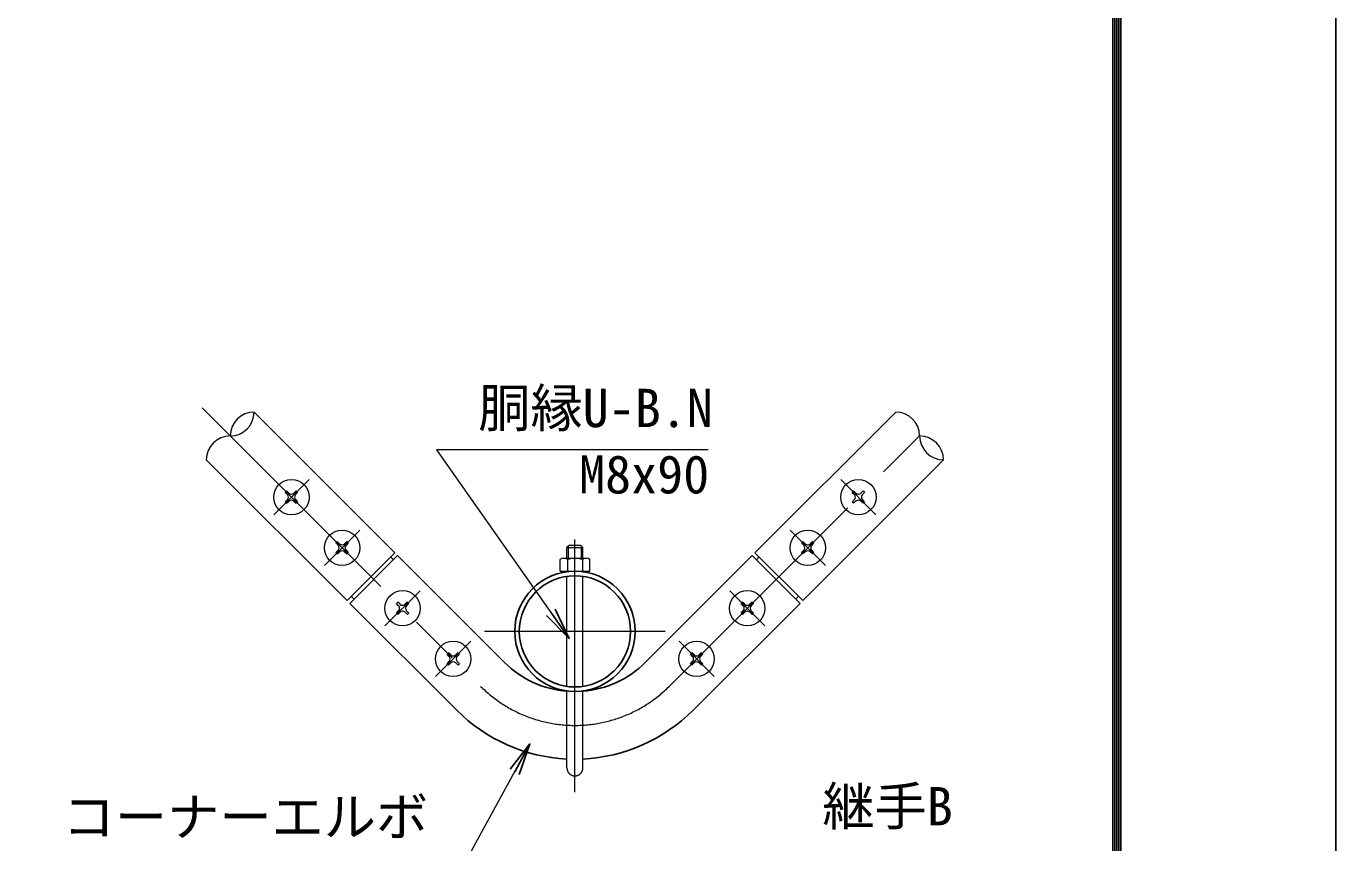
# Model space of a CAD drawing. Units: millimetres, scale not verified. Extents: x -4200 to 4200, y -2970 to 2970.
# Drawn here: x 2554 to 4200, y -165 to 861 of the extents above; entities that cross this region are included whole.
import ezdxf
from ezdxf.enums import TextEntityAlignment as Align

# ---------------------------------------------------------------- set-up
doc = ezdxf.new("R2010")
doc.units = ezdxf.units.MM
doc.header["$LTSCALE"] = 10
doc.linetypes.add('DASHED', pattern=[7.5, 6, -1.5])
doc.linetypes.add('USER1', pattern=[50.8, 31.75, -6.35, 6.35, -6.35])
for name, color, linetype, lineweight in [('0-0_D-STR1', 1, 'Continuous', 25), ('0-1_D-STR3', 3, 'Continuous', 13), ('0-2_D-BMK', 2, 'USER1', 13), ('0-3_D-STR-DIM', 7, 'Continuous', 13), ('0-A_D-STR-TXT', 7, 'Continuous', 13), ('0-C_D-TTL', 7, 'Continuous', 25)]:
    doc.layers.add(name, color=color, linetype=linetype, lineweight=lineweight)
doc.layers.add('0-4_0', color=7, linetype='Continuous')
doc.styles.add('ＭＳ ゴシック', font='')
doc.styles.get('ＭＳ ゴシック').set_extended_font_data('MS Gothic')

# ---------------------------------------------------------------- blocks, each defined once
blk = doc.blocks.new('_Open')
at = {"layer": '0-4_0'}
blk.add_line((-10, 1.667), (0, 0), dxfattribs=at)
blk.add_lwpolyline([(-10, -1.667), (0, 0), (-10, 0)], dxfattribs=at)

msp = doc.modelspace()

# ---------------------------------------------------------------- linework, layer by layer
at = {"layer": '0-0_D-STR1'}
for p, q in [((3017.63, 199.26), (2840.85, 376.04)), ((3470.18, 199.26), (3646.96, 376.04)), ((2957.53, 139.16), (2780.75, 315.93)), ((3530.28, 139.16), (3707.06, 315.93)), ((3017.63, 199.26), (2957.53, 139.16)), ((3470.18, 199.26), (3530.28, 139.16)), ((2961.06, 135.62), (3021.17, 195.73)), ((3021.17, 195.73), (3155.52, 61.38)), ((3332.29, 61.38), (3466.64, 195.73)), ((3466.64, 195.73), (3526.75, 135.62)), ((2961.06, 135.62), (3095.41, 1.27)), ((3392.4, 1.27), (3526.75, 135.62))]:
    msp.add_line(p, q, dxfattribs=at)
for radius in [75.62, 69.88]:
    msp.add_circle((3243.91, 100.39), radius, dxfattribs=at)
for radius, start, end in [(125, 225, 265.41143), (125, 274.58857, 315), (210, 225, 267.2706), (210, 272.7294, 315)]:
    msp.add_arc((3243.91, 149.76), radius, start, end, dxfattribs=at)
at = {"layer": '0-1_D-STR3'}
for p, q in [((2881.67, 276.85), (2879.94, 275.12)), ((2882.73, 272.23), (2879.94, 275.12)), ((2879.94, 263.06), (2882.73, 265.95)), ((2884.56, 274.06), (2881.67, 276.85)), ((2881.67, 261.33), (2884.56, 264.12)), ((2893.73, 276.85), (2890.84, 274.06)), ((2890.84, 264.12), (2893.73, 261.33)), ((2895.46, 275.12), (2892.67, 272.23)), ((2892.67, 265.95), (2895.46, 263.06)), ((2895.46, 275.12), (2893.73, 276.85)), ((3592.35, 275.12), (3594.08, 276.85)), ((3592.35, 275.12), (3595.14, 272.23)), ((3595.14, 265.95), (3592.35, 263.06)), ((3594.08, 276.85), (3596.97, 274.06)), ((3596.97, 264.12), (3594.08, 261.33)), ((3603.25, 274.06), (3606.14, 276.85)), ((3606.14, 261.33), (3603.25, 264.12)), ((3605.08, 272.23), (3607.87, 275.12)), ((3607.87, 263.06), (3605.08, 265.95)), ((3606.14, 276.85), (3607.87, 275.12)), ((2881.67, 261.33), (2879.94, 263.06)), ((2895.46, 263.06), (2893.73, 261.33)), ((3592.35, 263.06), (3594.08, 261.33)), ((3606.14, 261.33), (3607.87, 263.06)), ((2945.31, 213.21), (2943.58, 211.48)), ((2946.37, 208.59), (2943.58, 211.48)), ((2943.58, 199.42), (2946.37, 202.31)), ((2945.31, 197.69), (2943.58, 199.42)), ((2948.2, 210.42), (2945.31, 213.21)), ((2945.31, 197.69), (2948.2, 200.48)), ((2957.37, 213.21), (2954.48, 210.42)), ((2954.48, 200.48), (2957.37, 197.69)), ((2959.1, 211.48), (2956.31, 208.59)), ((2956.31, 202.31), (2959.1, 199.42)), ((2959.1, 211.48), (2957.37, 213.21)), ((2959.1, 199.42), (2957.37, 197.69)), ((3233.91, 192.26), (3233.91, 205.83)), ((3235.66, 192.26), (3235.66, 207.58)), ((3236.91, 208.83), (3250.91, 208.83)), ((3253.91, 205.83), (3250.91, 208.83)), ((3252.16, 192.26), (3252.16, 207.58)), ((3253.91, 192.26), (3253.91, 205.83)), ((3528.71, 211.48), (3530.44, 213.21)), ((3528.71, 211.48), (3531.5, 208.59)), ((3531.5, 202.31), (3528.71, 199.42)), ((3528.71, 199.42), (3530.44, 197.69)), ((3530.44, 213.21), (3533.33, 210.42)), ((3533.33, 200.48), (3530.44, 197.69)), ((3539.61, 210.42), (3542.5, 213.21)), ((3542.5, 197.69), (3539.61, 200.48)), ((3541.44, 208.59), (3544.23, 211.48)), ((3544.23, 199.42), (3541.44, 202.31)), ((3542.5, 213.21), (3544.23, 211.48)), ((3542.5, 197.69), (3544.23, 199.42)), ((3012.33, 193.96), (3015.86, 190.42)), ((3225.16, 176.01), (3225.16, 190.51)), ((3229.1, 192.26), (3258.02, 192.26)), ((3234.53, 190.51), (3234.53, 176.01)), ((3253.28, 190.51), (3253.28, 176.01)), ((3262.66, 176.01), (3262.66, 190.51)), ((3475.48, 193.96), (3471.95, 190.42)), ((3225.16, 176.01), (3262.66, 176.01)), ((3233.91, 175.35), (3233.91, 176.01)), ((3233.91, 31.23), (3233.91, 169.54)), ((3253.91, 175.35), (3253.91, 176.01)), ((3253.91, 31.23), (3253.91, 169.54)), ((2962.83, 144.46), (2966.37, 140.92)), ((3021.32, 137.19), (3019.6, 135.46)), ((3022.38, 132.58), (3019.6, 135.46)), ((3024.21, 134.4), (3021.32, 137.19)), ((3033.38, 137.19), (3030.5, 134.4)), ((3035.11, 135.46), (3032.32, 132.58)), ((3033.38, 137.19), (3035.11, 135.46)), ((3454.43, 137.19), (3452.7, 135.46)), ((3455.49, 132.58), (3452.7, 135.46)), ((3457.32, 134.4), (3454.43, 137.19)), ((3466.49, 137.19), (3463.6, 134.4)), ((3468.22, 135.46), (3465.43, 132.58)), ((3466.49, 137.19), (3468.22, 135.46)), ((3524.98, 144.46), (3521.45, 140.92)), ((3019.6, 123.41), (3022.38, 126.29)), ((3019.6, 123.41), (3021.32, 121.68)), ((3021.32, 121.68), (3024.21, 124.46)), ((3030.5, 124.46), (3033.38, 121.68)), ((3032.32, 126.29), (3035.11, 123.41)), ((3035.11, 123.41), (3033.38, 121.68)), ((3452.7, 123.41), (3455.49, 126.29)), ((3452.7, 123.41), (3454.43, 121.68)), ((3454.43, 121.68), (3457.32, 124.46)), ((3463.6, 124.46), (3466.49, 121.68)), ((3465.43, 126.29), (3468.22, 123.41)), ((3468.22, 123.41), (3466.49, 121.68)), ((3084.96, 73.55), (3083.24, 71.82)), ((3086.02, 68.94), (3083.24, 71.82)), ((3087.85, 70.76), (3084.96, 73.55)), ((3097.02, 73.55), (3094.14, 70.76)), ((3098.75, 71.82), (3095.96, 68.94)), ((3097.02, 73.55), (3098.75, 71.82)), ((3390.79, 73.55), (3389.06, 71.82)), ((3391.85, 68.94), (3389.06, 71.82)), ((3393.68, 70.76), (3390.79, 73.55)), ((3402.85, 73.55), (3399.96, 70.76)), ((3404.58, 71.82), (3401.79, 68.94)), ((3402.85, 73.55), (3404.58, 71.82)), ((3083.24, 59.77), (3086.02, 62.65)), ((3083.24, 59.77), (3084.96, 58.04)), ((3084.96, 58.04), (3087.85, 60.83)), ((3094.14, 60.83), (3097.02, 58.04)), ((3095.96, 62.65), (3098.75, 59.77)), ((3098.75, 59.77), (3097.02, 58.04)), ((3389.06, 59.77), (3391.85, 62.65)), ((3389.06, 59.77), (3390.79, 58.04)), ((3390.79, 58.04), (3393.68, 60.83)), ((3399.96, 60.83), (3402.85, 58.04)), ((3401.79, 62.65), (3404.58, 59.77)), ((3404.58, 59.77), (3402.85, 58.04)), ((3233.91, -71.17), (3233.91, 25.43)), ((3253.91, -71.17), (3253.91, 25.43))]:
    msp.add_line(p, q, dxfattribs=at)
msp.add_lwpolyline([(3236.91, 208.83), (3233.91, 205.83), (3253.91, 205.83)], dxfattribs=at)
for centre in [(2887.7, 269.09), (3600.11, 269.09), (2951.34, 205.45), (3536.47, 205.45), (3027.35, 129.43), (3460.46, 129.43), (3090.99, 65.79), (3396.82, 65.79)]:
    msp.add_circle(centre, 22.25, dxfattribs=at)
for centre, radius, start, end in [((2879.36, 269.09), 4.61, 315, 45), ((2887.7, 277.43), 4.61, 225, 315), ((2887.7, 260.75), 4.61, 45, 135), ((2896.04, 269.09), 4.61, 135, 225), ((3591.77, 269.09), 4.61, 315, 45), ((3600.11, 277.43), 4.61, 225, 315), ((3600.11, 260.75), 4.61, 45, 135), ((3608.45, 269.09), 4.61, 135, 225), ((2943, 205.45), 4.61, 315, 45), ((2951.34, 213.79), 4.61, 225, 315), ((2951.34, 197.11), 4.61, 45, 135), ((2959.68, 205.45), 4.61, 135, 225), ((3528.13, 205.45), 4.61, 315, 45), ((3536.47, 213.79), 4.61, 225, 315), ((3536.47, 197.11), 4.61, 45, 135), ((3544.81, 205.45), 4.61, 135, 225), ((3229.84, 185.27), 7.04, 48.21899, 131.78101), ((3243.91, 166.28), 25.99, 68.85295, 111.14705), ((3257.97, 185.11), 7.15, 49.0514, 130.9486), ((3019.02, 129.43), 4.61, 315, 45), ((3027.35, 137.77), 4.61, 225, 315), ((3035.69, 129.43), 4.61, 135, 225), ((3452.12, 129.43), 4.61, 315, 45), ((3460.46, 137.77), 4.61, 225, 315), ((3468.8, 129.43), 4.61, 135, 225), ((3027.35, 121.1), 4.61, 45, 135), ((3460.46, 121.1), 4.61, 45, 135), ((3082.66, 65.79), 4.61, 315, 45), ((3090.99, 74.13), 4.61, 225, 315), ((3099.33, 65.79), 4.61, 135, 225), ((3388.48, 65.79), 4.61, 315, 45), ((3396.82, 74.13), 4.61, 225, 315), ((3405.16, 65.79), 4.61, 135, 225), ((3090.99, 57.46), 4.61, 45, 135), ((3396.82, 57.46), 4.61, 45, 135)]:
    msp.add_arc(centre, radius, start, end, dxfattribs=at)
at = {"layer": '0-1_D-STR3', "linetype": 'DASHED'}
msp.add_arc((3243.91, -71.17), 10, 180, 0, dxfattribs=at)
at = {"layer": '0-2_D-BMK'}
for p, q in [((2775.45, 381.34), (3125.47, 31.32)), ((3362.35, 31.32), (3712.36, 381.34)), ((2909.8, 291.19), (2865.6, 246.99)), ((3578.01, 291.19), (3622.21, 246.99)), ((3243.91, -101.48), (3243.91, 231.86)), ((2973.44, 227.55), (2929.24, 183.35)), ((3514.37, 227.55), (3558.57, 183.35)), ((3049.45, 151.53), (3005.26, 107.34)), ((3438.36, 151.53), (3482.55, 107.34)), ((3357.34, 100.39), (3130.47, 100.39)), ((3113.09, 87.89), (3068.9, 43.7)), ((3374.72, 87.89), (3418.91, 43.7))]:
    msp.add_line(p, q, dxfattribs=at)
msp.add_arc((3243.91, 149.76), 167.5, 225, 315, dxfattribs=at)
at = {"layer": '0-3_D-STR-DIM'}
for centre, start, end in [((2840.95, 345.89), 90.18146, 179.81854), ((2810.71, 376.13), 270.18146, 359.81854), ((3646.86, 345.89), 0.18146, 89.81854), ((2810.9, 315.84), 90.18146, 179.81854), ((3676.91, 315.84), 0.18146, 89.81854), ((3707.16, 346.08), 180.18146, 269.81854)]:
    msp.add_arc(centre, 30.15, start, end, dxfattribs=at)
at = {"layer": '0-A_D-STR-TXT'}
for points in [[(3411.53, 328.72), (3069.99, 328.72), (3235.56, 93.24)], [(2610.51, -184.82), (3108.89, -184.82), (3186.4, -42.79)]]:
    msp.add_lwpolyline(points, dxfattribs=at)
at = {"layer": '0-C_D-TTL', "color": 2}
msp.add_lwpolyline([(-4200, 2970), (4200, 2970), (4200, -2970), (-4200, -2970)], close=True, dxfattribs=at)
at = {"layer": '0-C_D-TTL'}
for points in [[(-3930, 2750), (3930, 2750), (3930, -2750), (-3930, -2750)], [(-3927.5, 2747.5), (3927.5, 2747.5), (3927.5, -2747.5), (-3927.5, -2747.5)], [(-3925, 2745), (3925, 2745), (3925, -2745), (-3925, -2745)], [(-3922.5, 2742.5), (3922.5, 2742.5), (3922.5, -2742.5), (-3922.5, -2742.5)], [(-3920, 2740), (3920, 2740), (3920, -2740), (-3920, -2740)]]:
    msp.add_lwpolyline(points, close=True, dxfattribs=at)

# ---------------------------------------------------------------- block references
at = {"layer": '0-A_D-STR-TXT', "xscale": 4, "yscale": 4}
for p, rotation in [((3236.71, 91.6), 305.11159), ((3187.36, -41.04), 61.37782)]:
    msp.add_blockref('_Open', p, dxfattribs=dict(at, rotation=rotation))

# ---------------------------------------------------------------- texts
at = {"layer": '0-A_D-STR-TXT', "style": 'ＭＳ ゴシック'}
for s, p in [('胴縁U-B.N', (3122.44, 342.7)), ('M8x90', (3249.09, 259.27)), ('継手B', (3554.79, -157.81)), ('コーナーエルボ', (2600.35, -171.09))]:
    msp.add_text(s, height=48.09, dxfattribs=at).set_placement(p, align=Align.BOTTOM_LEFT)

doc.saveas('drawing.dxf')
